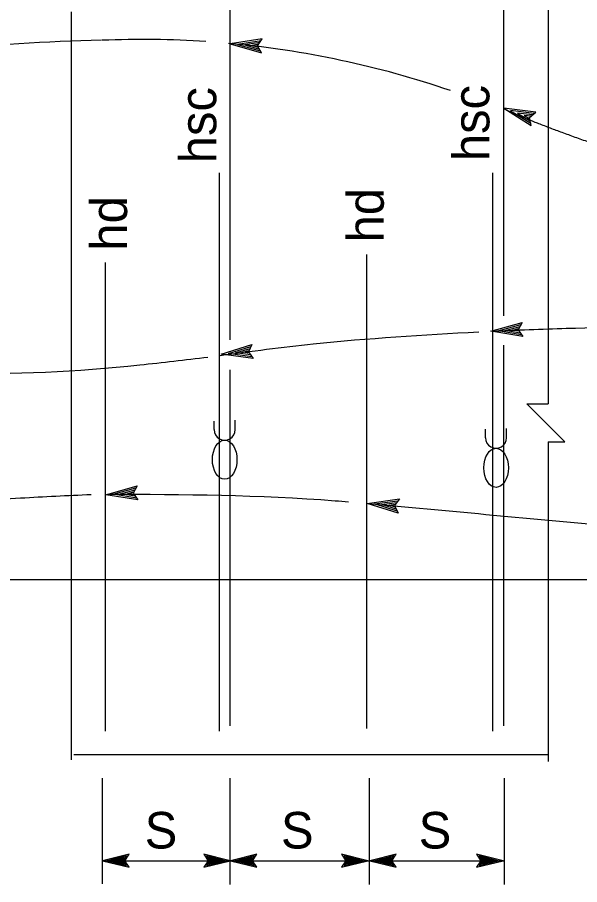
# Model space of a CAD drawing. Extents: x 0 to 2.83, y 0 to 1.83.
# Drawn here: x 0.6894 to 0.8688, y 1.2353 to 1.5121 of the extents above; entities that cross this region are included whole.
import ezdxf

# ---------------------------------------------------------------- set-up
doc = ezdxf.new("R2010")
doc.units = 0
for name, color, linetype in [('212 Leaders and Dim Lines', 7, 'Continuous'), ('213 Rebar', 7, 'Continuous'), ('214 Text and Titles', 7, 'Continuous'), ('251 Masonry', 7, 'Continuous')]:
    doc.layers.add(name, color=color, linetype=linetype)

msp = doc.modelspace()

# ---------------------------------------------------------------- linework, layer by layer
at = {"layer": '212 Leaders and Dim Lines'}
for p, q in [((0.7166264375754483, 1.235569268380196), (0.7166264375754483, 1.2692933395684343)), ((0.7573196488813693, 1.2352949628246406), (0.7573196488813693, 1.2692933395684343)), ((0.8017716702875606, 1.2352949628246406), (0.8017716702875606, 1.2692933395684343)), ((0.8448592680527577, 1.2352949628246406), (0.8448592680527577, 1.2692933395684343)), ((0.7166264375754483, 1.2429381920177989), (0.8448592680527577, 1.2429381920177989))]:
    msp.add_line(p, q, dxfattribs=at)
for points in [[(0.7166264375754483, 1.2429381920177989), (0.7250639376019401, 1.2408253447955768), (0.7236628959352734, 1.2429381920177989), (0.7250639376019401, 1.2450501711844657), (0.7166264375754483, 1.2429381920177989)], [(0.7166264375754483, 1.2429381920177989), (0.7250639376019401, 1.2408253447955768), (0.7236628959352734, 1.2429381920177989), (0.7250639376019401, 1.2450501711844657), (0.7166264375754483, 1.2429381920177989)], [(0.7181247014643373, 1.2429381920177989), (0.724241888990829, 1.2414043378511324), (0.7232236597976706, 1.2429381920177989), (0.724241888990829, 1.24447117812891), (0.7181247014643373, 1.2429381920177989)], [(0.7181247014643373, 1.2429381920177989), (0.724241888990829, 1.2414043378511324), (0.7232236597976706, 1.2429381920177989), (0.724241888990829, 1.24447117812891), (0.7181247014643373, 1.2429381920177989)], [(0.7193807778532262, 1.2429381920177989), (0.7235474445463845, 1.2418904489622433), (0.7228530000754484, 1.2429381920177989), (0.7235474445463845, 1.243985067017799), (0.7193807778532262, 1.2429381920177989)], [(0.7193807778532262, 1.2429381920177989), (0.7235474445463845, 1.2418904489622433), (0.7228530000754484, 1.2429381920177989), (0.7235474445463845, 1.243985067017799), (0.7193807778532262, 1.2429381920177989)], [(0.720416368131004, 1.2429381920177989), (0.7229806042421151, 1.2422897545177989), (0.7225578611865595, 1.2429381920177989), (0.7229806042421151, 1.2435857614622434), (0.720416368131004, 1.2429381920177989)], [(0.720416368131004, 1.2429381920177989), (0.7229806042421151, 1.2422897545177989), (0.7225578611865595, 1.2429381920177989), (0.7229806042421151, 1.2435857614622434), (0.720416368131004, 1.2429381920177989)], [(0.7204832084087817, 1.2432012128511323), (0.7223729653532261, 1.2427237822955768), (0.7222323403532261, 1.2429381920177989), (0.7223729653532261, 1.2431517336844655), (0.7204832084087817, 1.24267430312891)], [(0.7204832084087817, 1.2432012128511323), (0.7223729653532261, 1.2427237822955768), (0.7222323403532261, 1.2429381920177989), (0.7223729653532261, 1.2431517336844655), (0.7204832084087817, 1.24267430312891)], [(0.7573196488813693, 1.2429381920177989), (0.7488821488283857, 1.2450501711844657), (0.7502823224659886, 1.2429381920177989), (0.7488821488283857, 1.2408253447955768), (0.7573196488813693, 1.2429381920177989)], [(0.7573196488813693, 1.2429381920177989), (0.7488821488283857, 1.2450501711844657), (0.7502823224659886, 1.2429381920177989), (0.7488821488283857, 1.2408253447955768), (0.7573196488813693, 1.2429381920177989)], [(0.7558205169104331, 1.2429381920177989), (0.7497041974394968, 1.24447117812891), (0.7507224266326552, 1.2429381920177989), (0.7497041974394968, 1.2414043378511324), (0.7558205169104331, 1.2429381920177989)], [(0.7558205169104331, 1.2429381920177989), (0.7497041974394968, 1.24447117812891), (0.7507224266326552, 1.2429381920177989), (0.7497041974394968, 1.2414043378511324), (0.7558205169104331, 1.2429381920177989)], [(0.7545653085770997, 1.2429381920177989), (0.750398641910433, 1.243985067017799), (0.7510930863548775, 1.2429381920177989), (0.750398641910433, 1.2418904489622433), (0.7545653085770997, 1.2429381920177989)], [(0.7545653085770997, 1.2429381920177989), (0.750398641910433, 1.243985067017799), (0.7510930863548775, 1.2429381920177989), (0.750398641910433, 1.2418904489622433), (0.7545653085770997, 1.2429381920177989)], [(0.7535288502437664, 1.2429381920177989), (0.7509654821882108, 1.2435857614622434), (0.7513882252437664, 1.2429381920177989), (0.7509654821882108, 1.2422897545177989), (0.7535288502437664, 1.2429381920177989)], [(0.7535288502437664, 1.2429381920177989), (0.7509654821882108, 1.2435857614622434), (0.7513882252437664, 1.2429381920177989), (0.7509654821882108, 1.2422897545177989), (0.7535288502437664, 1.2429381920177989)], [(0.7534628780215441, 1.24267430312891), (0.7515731210770997, 1.2431517336844655), (0.7517137460770997, 1.2429381920177989), (0.7515731210770997, 1.2427237822955768), (0.7534628780215441, 1.2432012128511323)], [(0.7534628780215441, 1.24267430312891), (0.7515731210770997, 1.2431517336844655), (0.7517137460770997, 1.2429381920177989), (0.7515731210770997, 1.2427237822955768), (0.7534628780215441, 1.2432012128511323)], [(0.7574152963273093, 1.2429381920177989), (0.7658527963538011, 1.2408253447955768), (0.76445262274269, 1.2429381920177989), (0.7658527963538011, 1.2450501711844657), (0.7574152963273093, 1.2429381920177989)], [(0.7574152963273093, 1.2429381920177989), (0.7658527963538011, 1.2408253447955768), (0.76445262274269, 1.2429381920177989), (0.7658527963538011, 1.2450501711844657), (0.7574152963273093, 1.2429381920177989)], [(0.7589144282717538, 1.2429381920177989), (0.76503074774269, 1.2414043378511324), (0.7640125185760233, 1.2429381920177989), (0.76503074774269, 1.24447117812891), (0.7589144282717538, 1.2429381920177989)], [(0.7589144282717538, 1.2429381920177989), (0.76503074774269, 1.2414043378511324), (0.7640125185760233, 1.2429381920177989), (0.76503074774269, 1.24447117812891), (0.7589144282717538, 1.2429381920177989)], [(0.7601696366050871, 1.2429381920177989), (0.7643363032982455, 1.2418904489622433), (0.7636418588538011, 1.2429381920177989), (0.7643363032982455, 1.243985067017799), (0.7601696366050871, 1.2429381920177989)], [(0.7601696366050871, 1.2429381920177989), (0.7643363032982455, 1.2418904489622433), (0.7636418588538011, 1.2429381920177989), (0.7643363032982455, 1.243985067017799), (0.7601696366050871, 1.2429381920177989)], [(0.7612060949384204, 1.2429381920177989), (0.7637694630204678, 1.2422897545177989), (0.7633467199649122, 1.2429381920177989), (0.7637694630204678, 1.2435857614622434), (0.7612060949384204, 1.2429381920177989)], [(0.7612060949384204, 1.2429381920177989), (0.7637694630204678, 1.2422897545177989), (0.7633467199649122, 1.2429381920177989), (0.7637694630204678, 1.2435857614622434), (0.7612060949384204, 1.2429381920177989)], [(0.7612720671606427, 1.2432012128511323), (0.7631618241315788, 1.2427237822955768), (0.7630211991315788, 1.2429381920177989), (0.7631618241315788, 1.2431517336844655), (0.7612720671606427, 1.24267430312891)], [(0.7612720671606427, 1.2432012128511323), (0.7631618241315788, 1.2427237822955768), (0.7630211991315788, 1.2429381920177989), (0.7631618241315788, 1.2431517336844655), (0.7612720671606427, 1.24267430312891)], [(0.8012491195198082, 1.2429381920177989), (0.7928116194933164, 1.2450501711844657), (0.7942117931044275, 1.2429381920177989), (0.7928116194933164, 1.2408253447955768), (0.8012491195198082, 1.2429381920177989)], [(0.8012491195198082, 1.2429381920177989), (0.7928116194933164, 1.2450501711844657), (0.7942117931044275, 1.2429381920177989), (0.7928116194933164, 1.2408253447955768), (0.8012491195198082, 1.2429381920177989)], [(0.7997499875753638, 1.2429381920177989), (0.7936336681044275, 1.24447117812891), (0.7946518972710942, 1.2429381920177989), (0.7936336681044275, 1.2414043378511324), (0.7997499875753638, 1.2429381920177989)], [(0.7997499875753638, 1.2429381920177989), (0.7936336681044275, 1.24447117812891), (0.7946518972710942, 1.2429381920177989), (0.7936336681044275, 1.2414043378511324), (0.7997499875753638, 1.2429381920177989)], [(0.7984947792420304, 1.2429381920177989), (0.7943281125488719, 1.243985067017799), (0.7950225569933164, 1.2429381920177989), (0.7943281125488719, 1.2418904489622433), (0.7984947792420304, 1.2429381920177989)], [(0.7984947792420304, 1.2429381920177989), (0.7943281125488719, 1.243985067017799), (0.7950225569933164, 1.2429381920177989), (0.7943281125488719, 1.2418904489622433), (0.7984947792420304, 1.2429381920177989)], [(0.7974583209086971, 1.2429381920177989), (0.7948949528266497, 1.2435857614622434), (0.7953176958822052, 1.2429381920177989), (0.7948949528266497, 1.2422897545177989), (0.7974583209086971, 1.2429381920177989)], [(0.7974583209086971, 1.2429381920177989), (0.7948949528266497, 1.2435857614622434), (0.7953176958822052, 1.2429381920177989), (0.7948949528266497, 1.2422897545177989), (0.7974583209086971, 1.2429381920177989)], [(0.7973923486864748, 1.24267430312891), (0.7955025917155386, 1.2431517336844655), (0.7956432167155386, 1.2429381920177989), (0.7955025917155386, 1.2427237822955768), (0.7973923486864748, 1.2432012128511323)], [(0.7973923486864748, 1.24267430312891), (0.7955025917155386, 1.2431517336844655), (0.7956432167155386, 1.2429381920177989), (0.7955025917155386, 1.2427237822955768), (0.7973923486864748, 1.2432012128511323)], [(0.8018673177335003, 1.2429381920177989), (0.8103048177864839, 1.2408253447955768), (0.808904644148881, 1.2429381920177989), (0.8103048177864839, 1.2450501711844657), (0.8018673177335003, 1.2429381920177989)], [(0.8018673177335003, 1.2429381920177989), (0.8103048177864839, 1.2408253447955768), (0.808904644148881, 1.2429381920177989), (0.8103048177864839, 1.2450501711844657), (0.8018673177335003, 1.2429381920177989)], [(0.8033664497044365, 1.2429381920177989), (0.8094827691753728, 1.2414043378511324), (0.8084645399822143, 1.2429381920177989), (0.8094827691753728, 1.24447117812891), (0.8033664497044365, 1.2429381920177989)], [(0.8033664497044365, 1.2429381920177989), (0.8094827691753728, 1.2414043378511324), (0.8084645399822143, 1.2429381920177989), (0.8094827691753728, 1.24447117812891), (0.8033664497044365, 1.2429381920177989)], [(0.8046216580377699, 1.2429381920177989), (0.8087883247044365, 1.2418904489622433), (0.8080938802599921, 1.2429381920177989), (0.8087883247044365, 1.243985067017799), (0.8046216580377699, 1.2429381920177989)], [(0.8046216580377699, 1.2429381920177989), (0.8087883247044365, 1.2418904489622433), (0.8080938802599921, 1.2429381920177989), (0.8087883247044365, 1.243985067017799), (0.8046216580377699, 1.2429381920177989)], [(0.8056581163711032, 1.2429381920177989), (0.8082214844266588, 1.2422897545177989), (0.8077987413711032, 1.2429381920177989), (0.8082214844266588, 1.2435857614622434), (0.8056581163711032, 1.2429381920177989)], [(0.8056581163711032, 1.2429381920177989), (0.8082214844266588, 1.2422897545177989), (0.8077987413711032, 1.2429381920177989), (0.8082214844266588, 1.2435857614622434), (0.8056581163711032, 1.2429381920177989)], [(0.8057240885933254, 1.2432012128511323), (0.8076138455377698, 1.2427237822955768), (0.8074732205377698, 1.2429381920177989), (0.8076138455377698, 1.2431517336844655), (0.8057240885933254, 1.24267430312891)], [(0.8057240885933254, 1.2432012128511323), (0.8076138455377698, 1.2427237822955768), (0.8074732205377698, 1.2429381920177989), (0.8076138455377698, 1.2431517336844655), (0.8057240885933254, 1.24267430312891)], [(0.8443367172850056, 1.2429381920177989), (0.8358992172585138, 1.2450501711844657), (0.8372993908696249, 1.2429381920177989), (0.8358992172585138, 1.2408253447955768), (0.8443367172850056, 1.2429381920177989)], [(0.8443367172850056, 1.2429381920177989), (0.8358992172585138, 1.2450501711844657), (0.8372993908696249, 1.2429381920177989), (0.8358992172585138, 1.2408253447955768), (0.8443367172850056, 1.2429381920177989)], [(0.8428375853405612, 1.2429381920177989), (0.8367212658696249, 1.24447117812891), (0.8377394950362916, 1.2429381920177989), (0.8367212658696249, 1.2414043378511324), (0.8428375853405612, 1.2429381920177989)], [(0.8428375853405612, 1.2429381920177989), (0.8367212658696249, 1.24447117812891), (0.8377394950362916, 1.2429381920177989), (0.8367212658696249, 1.2414043378511324), (0.8428375853405612, 1.2429381920177989)], [(0.841582376980736, 1.2429381920177989), (0.8374157103140694, 1.243985067017799), (0.8381101547585138, 1.2429381920177989), (0.8374157103140694, 1.2418904489622433), (0.841582376980736, 1.2429381920177989)], [(0.841582376980736, 1.2429381920177989), (0.8374157103140694, 1.243985067017799), (0.8381101547585138, 1.2429381920177989), (0.8374157103140694, 1.2418904489622433), (0.841582376980736, 1.2429381920177989)], [(0.8405459186474027, 1.2429381920177989), (0.8379825505918471, 1.2435857614622434), (0.8384052936474027, 1.2429381920177989), (0.8379825505918471, 1.2422897545177989), (0.8405459186474027, 1.2429381920177989)], [(0.8405459186474027, 1.2429381920177989), (0.8379825505918471, 1.2435857614622434), (0.8384052936474027, 1.2429381920177989), (0.8379825505918471, 1.2422897545177989), (0.8405459186474027, 1.2429381920177989)], [(0.8404799464251805, 1.24267430312891), (0.838590189480736, 1.2431517336844655), (0.838730814480736, 1.2429381920177989), (0.838590189480736, 1.2427237822955768), (0.8404799464251805, 1.2432012128511323)], [(0.8404799464251805, 1.24267430312891), (0.838590189480736, 1.2431517336844655), (0.838730814480736, 1.2429381920177989), (0.838590189480736, 1.2427237822955768), (0.8404799464251805, 1.2432012128511323)]]:
    msp.add_lwpolyline(points, dxfattribs=at)
at = {"layer": '213 Rebar'}
for p, q in [((0.7571878319152824, 1.632845558168703), (0.7571878319152824, 1.409137245816845)), ((0.8445412905631258, 1.6311074198285114), (0.8445412905631258, 1.416880228679006)), ((0.753807671611513, 1.4625080022339971), (0.753807671611513, 1.2842757368524567)), ((0.8410150467643175, 1.4625080022339971), (0.8410150467643175, 1.2842757368524567)), ((0.717477995995717, 1.4338287198725088), (0.717477995995717, 1.2842757368524567)), ((0.8008222903749285, 1.4364359273430585), (0.8008222903749285, 1.2851050333446505)), ((0.8445412905631258, 1.4074898026586282), (0.8445412905631258, 1.2859924723659135)), ((0.7571878319152824, 1.399582075477996), (0.7571878319152824, 1.2859924723659135)), ((0.11384814275795764, 1.3327282910874507), (1.3764421990557063, 1.3327282910874507))]:
    msp.add_line(p, q, dxfattribs=at)
at = {"layer": '214 Text and Titles'}
for p, q in [((0.7675468262286667, 1.5052029981044615), (0.7573373798704572, 1.5035848571924495)), ((0.7573373798704572, 1.5035848571924495), (0.7573373798704572, 1.5035848571924495)), ((0.7573373798704572, 1.5035848571924495), (0.7672667711925617, 1.5007228159820771)), ((0.7671465257220168, 1.5046288650420645), (0.7596525438820135, 1.5034399214000025)), ((0.7596713292432173, 1.5034320900113765), (0.7669105429369996, 1.5013495411255988)), ((0.7667161595560659, 1.5040503256844198), (0.7619739129794373, 1.5032976667062983)), ((0.7619739129794373, 1.5032976667062983), (0.7666491666857405, 1.5019503224365298)), ((0.7663834535476494, 1.5034864617825607), (0.7642920160930035, 1.5031543654025645)), ((0.7642920160930035, 1.5031543654025645), (0.7662932645172732, 1.5025781909644866)), ((0.7660638779160011, 1.5030384150148521), (0.7675468262286667, 1.5052029981044615)), ((0.7672661833933528, 1.5007224891002293), (0.7660638779160011, 1.5030384150148521)), ((0.7675468262286667, 1.5052029981044615), (0.7675468262286667, 1.5052029981044615)), ((0.7672667711925617, 1.5007228159820771), (0.7672667711925617, 1.5007228159820771)), ((0.8548266701519229, 1.481833294125526), (0.8445642179112708, 1.4830790527679862)), ((0.8445642179112708, 1.4830790527679862), (0.8445642179112708, 1.4830790527679862)), ((0.8445642179112708, 1.4830790527679862), (0.8533270058555268, 1.477601919688423)), ((0.8542836311855082, 1.4813914805514439), (0.8467520318651388, 1.4823064535468018)), ((0.8467667089634131, 1.4822926425172005), (0.8531570222083618, 1.4783032398046985)), ((0.8537110576931226, 1.4809522398307664), (0.8489453343292116, 1.4815315697025802)), ((0.8489453343292116, 1.4815315697025802), (0.8530706756490694, 1.478951828413707)), ((0.8528063454604141, 1.4801591538149832), (0.8548266701519229, 1.481833294125526)), ((0.8548266701519229, 1.481833294125526), (0.8548266701519229, 1.481833294125526)), ((0.8532367686101444, 1.4805017557150146), (0.8511347016010347, 1.4807571081635318)), ((0.8511347016010347, 1.4807571081635318), (0.8529006020888648, 1.4796539844775232)), ((0.8533270058555268, 1.477601919688423), (0.8528063454604141, 1.4801591538149832)), ((0.8533270058555268, 1.477601919688423), (0.8533270058555268, 1.477601919688423)), ((0.8404342818602644, 1.4119036262559213), (0.8503927758396405, 1.4146627004260723)), ((0.8503921914578689, 1.4146630333745331), (0.8491659702247432, 1.4123596808473888)), ((0.8503927758396405, 1.4146627004260723), (0.8503927758396405, 1.4146627004260723)), ((0.8506264259190732, 1.4101798586367804), (0.8404342818602644, 1.4119036262559213)), ((0.8404342818602644, 1.4119036262559213), (0.8404342818602644, 1.4119036262559213)), ((0.8502320917280428, 1.4107581058167855), (0.8427508224897254, 1.412024581970597)), ((0.8427696879355243, 1.4120322184328407), (0.8500300772362012, 1.4140396974015608)), ((0.8450735401237862, 1.4121427925029586), (0.8497624942565861, 1.4134416547294788)), ((0.8498077390860299, 1.411341070384796), (0.8450735401237862, 1.4121427925029586)), ((0.8473930027945628, 1.412262083369362), (0.8494001098984242, 1.412817505035554)), ((0.8494808894259298, 1.4119083490482462), (0.8473930027945628, 1.412262083369362)), ((0.8491659702247432, 1.4123596808473888), (0.8506264259190732, 1.4101798586367804)), ((0.8506264259190732, 1.4101798586367804), (0.8506264259190732, 1.4101798586367804)), ((0.7544091198790366, 1.404566550431413), (0.7642593152186903, 1.407690289211622)), ((0.7567382105302422, 1.4047810128457492), (0.7639197927475304, 1.4070543587637292)), ((0.7590364318680634, 1.4049763079671536), (0.7636744027114424, 1.406446872626338)), ((0.76425871896861, 1.4076906004103467), (0.7631181062078038, 1.4053436760879847)), ((0.7642593152186903, 1.407690289211622), (0.7642593152186903, 1.407690289211622)), ((0.7646578032649716, 1.4032190846704256), (0.7544091198790366, 1.404566550431413)), ((0.7544091198790366, 1.404566550431413), (0.7544091198790366, 1.404566550431413)), ((0.7642424531858781, 1.4037824261017606), (0.7567196389575555, 1.4047726872003252)), ((0.7637969314009605, 1.4043493768766764), (0.7590364318680634, 1.4049763079671536)), ((0.7613499322764602, 1.4051808885834918), (0.7633352365014935, 1.405809807827701)), ((0.7634494238359729, 1.404904241050235), (0.7613499322764602, 1.4051808885834918)), ((0.7631181062078038, 1.4053436760879847), (0.7646578032649716, 1.4032190846704256)), ((0.7646578032649716, 1.4032190846704256), (0.7646578032649716, 1.4032190846704256)), ((0.752201050244699, 1.3805004771696117), (0.752201050244699, 1.3832637818356799)), ((0.7589112065026464, 1.3805004771696117), (0.7589112065026464, 1.3834821490297233)), ((0.8387695108645893, 1.3779052781232304), (0.8387695108645893, 1.3806685827892984)), ((0.8454796671225367, 1.3779052781232304), (0.8454796671225367, 1.3808869499833418)), ((0.7176829692729471, 1.359727856278166), (0.7276224734806868, 1.3625548149783573)), ((0.7200172368382567, 1.3598713933585789), (0.7272643358314004, 1.3619283313337351)), ((0.7276224734806868, 1.3625548149783573), (0.7264118406624381, 1.3602429105661438)), ((0.7276224734806868, 1.3625548149783573), (0.7276224734806868, 1.3625548149783573)), ((0.7278875045618813, 1.3580733775438447), (0.7176829692729471, 1.359727856278166)), ((0.7176829692729471, 1.359727856278166), (0.7176829692729471, 1.359727856278166)), ((0.7274885925679373, 1.3586486685346537), (0.7199993004850321, 1.3598622037638222)), ((0.7223215388301408, 1.3599972210671813), (0.7270011928180623, 1.3613292665035197)), ((0.7270605939707291, 1.3592296935348234), (0.7223215388301408, 1.3599972210671813)), ((0.7246398795748091, 1.3601329260171988), (0.7266427365258661, 1.3607020047958565)), ((0.7267301341722955, 1.3597942131342764), (0.7246398795748091, 1.3601329260171988)), ((0.7264118406624381, 1.3602429105661438), (0.7278875045618813, 1.3580733775438447)), ((0.7278875045618813, 1.3580733775438447), (0.7278875045618813, 1.3580733775438447)), ((0.8010328208025178, 1.3569786020477497), (0.8112717864539356, 1.3583740888158564)), ((0.8109016662364402, 1.3539004097586749), (0.8010328208025178, 1.3569786020477497)), ((0.8010328208025178, 1.3569786020477497), (0.8010328208025178, 1.3569786020477497)), ((0.8105876563384824, 1.3545271443332636), (0.803344917385971, 1.3567856621234355)), ((0.8033638041046546, 1.3567916333400303), (0.8108289423238318, 1.357804444597037)), ((0.8056623346278267, 1.3565912111090341), (0.8104832491531111, 1.357249318976282)), ((0.8102462819607208, 1.3551609434129612), (0.8056623346278267, 1.3565912111090341)), ((0.8079773061502423, 1.356397672550381), (0.8100401742532716, 1.356678188596123)), ((0.8099993525943273, 1.3557668369451141), (0.8079773061502423, 1.356397672550381)), ((0.8112717864539356, 1.3583740888158564), (0.8097461154335068, 1.3562561353595504)), ((0.8112717864539356, 1.3583740888158564), (0.8112717864539356, 1.3583740888158564)), ((0.8097461154335068, 1.3562561353595504), (0.8109016662364402, 1.3539004097586749)), ((0.8109016662364402, 1.3539004097586749), (0.8109016662364402, 1.3539004097586749))]:
    msp.add_line(p, q, dxfattribs=at)
for centre, radius, start, end in [((0.7273945232912644, 0.9683957094970456), 0.5365296518409951, 91.1922464083953, 102.4441021014537), ((0.729370308968382, 1.2015485583271186), 0.30348415766871745, 86.17936499162437, 92.43267240711353), ((0.729370308968382, 1.2015485583271186), 0.30348415766871745, 71.11262813340319, 84.81934332873861), ((0.7555563766539922, 1.3805005800319223), 0.0033550026562500185, 179.9985722222222, 0.0010916666666389574), ((0.842124837272256, 1.3779053809768835), 0.0033550026562500185, 179.9985722222222, 0.0010916666666389574)]:
    msp.add_arc(centre, radius, start, end, dxfattribs=at)
for centre in [(0.7555563766539922, 1.3709181323756723), (0.842124837272256, 1.3683229333206335)]:
    msp.add_ellipse(centre, major_axis=(3.813210293058143e-19, 0.006227445000000079), ratio=0.6306209850106987, dxfattribs=at)
msp.add_open_spline([(0.8898424139409823, 1.4661527363711542), (0.8580461290714657, 1.4764983924269166), (0.8445412905631258, 1.4829314129879145)], degree=2, dxfattribs=at)
for points in [[(0.7540987764408972, 1.4042109689987046), (0.7838010022575217, 1.4078753485521087), (0.836570347177716, 1.4117526592165472)], [(0.8408388245192064, 1.411935045379328), (0.8645309310126972, 1.4128482973108953), (0.9117727987836256, 1.4109200578240981), (0.9647993850944205, 1.3974223813105495), (0.9683817381001123, 1.3965254101030677)], [(0.6637559634280167, 1.3989695653634415), (0.6682637256201612, 1.398753984625877), (0.7284647276498544, 1.4011863483236437), (0.7502157363766645, 1.4036897502102386)], [(0.6389196269355941, 1.3539190218107733), (0.6904445821751133, 1.3586925022804108), (0.7129474579883046, 1.3598189019461484)], [(0.7181376799638354, 1.3599672493741586), (0.7907922789707545, 1.3578274359227864), (0.7950656316176419, 1.3574786991135643)], [(0.8013150102533715, 1.35695159687571), (0.8764338477927485, 1.3500418387571507), (0.8901544406391678, 1.3488002441692692)]]:
    msp.add_spline(points, degree=3, dxfattribs=at)
at = {"layer": '251 Masonry'}
for p, q in [((0.8586987707610637, 1.6440541701688776), (0.8586987707610637, 1.3887314428388318)), ((0.7066032063403052, 1.5138684368514816), (0.7066032063403052, 1.2751363452294058)), ((0.8519198924095378, 1.3887164453226994), (0.8586987707610637, 1.3887314428388318)), ((0.8519198924095378, 1.3887164453226994), (0.858348729550479, 1.388730668405162)), ((0.8640995270584733, 1.3765905838900843), (0.8519198924095378, 1.3887164453226994)), ((0.8640995270584733, 1.3765905838900843), (0.8519198924095378, 1.3887164453226994)), ((0.8586987707610637, 1.3765786353372973), (0.8640995270584733, 1.3765905838900843)), ((0.8586987707610637, 1.3765786353372973), (0.8586987707610637, 1.2746310608382247)), ((0.7074778153483942, 1.2768427060391467), (0.8586987707610637, 1.2768427060391467))]:
    msp.add_line(p, q, dxfattribs=at)

# ---------------------------------------------------------------- texts
at = {"layer": '212 Leaders and Dim Lines'}
for p in [(0.7300373922739001, 1.2468337212786915), (0.7735096144961223, 1.2468337212786915), (0.8174306214405668, 1.2468337212786915)]:
    msp.add_text('S', height=0.011666666666666665, dxfattribs=at).set_placement(p)
at = {"layer": '214 Text and Titles'}
for s, p in [('hsc', (0.7528828783850112, 1.4655411865564694)), ('hsc', (0.8399870450516779, 1.4662121935009138)), ('hd', (0.8062926006072334, 1.440264276834247)), ('hd', (0.7244219408850112, 1.4376566379453581))]:
    msp.add_text(s, height=0.011666666666666665, rotation=90, dxfattribs=at).set_placement(p)

doc.saveas('drawing.dxf')
